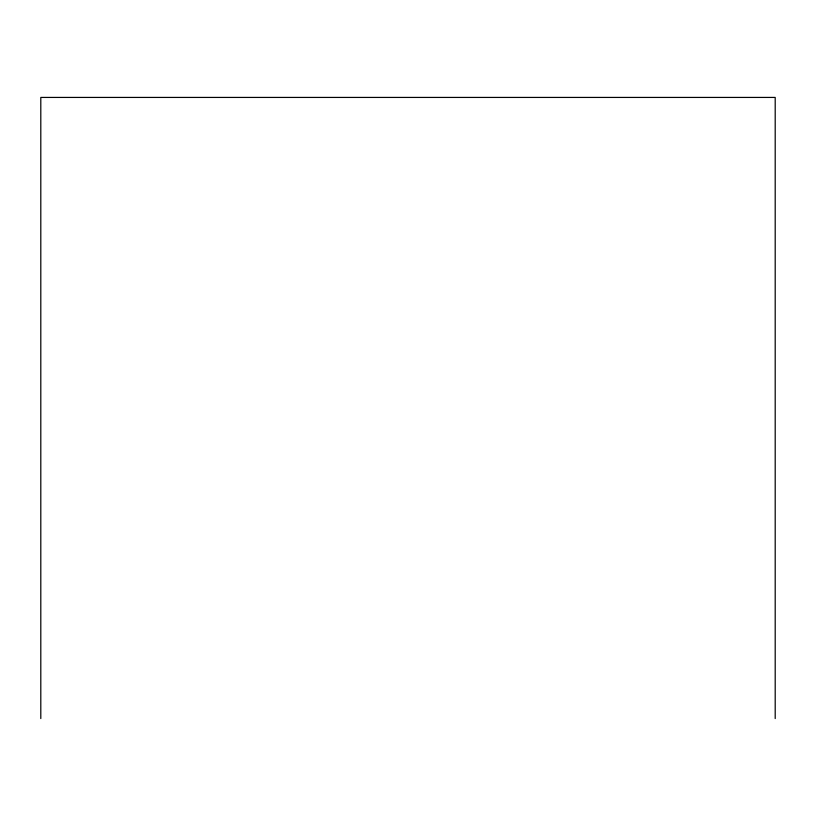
<?xml version="1.0" encoding="UTF-8"?>
<svg xmlns="http://www.w3.org/2000/svg" width="816" height="816" viewBox="0 0 816 816"><rect width="100%" height="100%" fill="white"/><g stroke="black" fill="none" stroke-linecap="round" stroke-linejoin="round"><path stroke-width="1.22" d="M775.2 718.57L775.2 97.43L40.8 97.43L40.8 718.57"/></g></svg>
